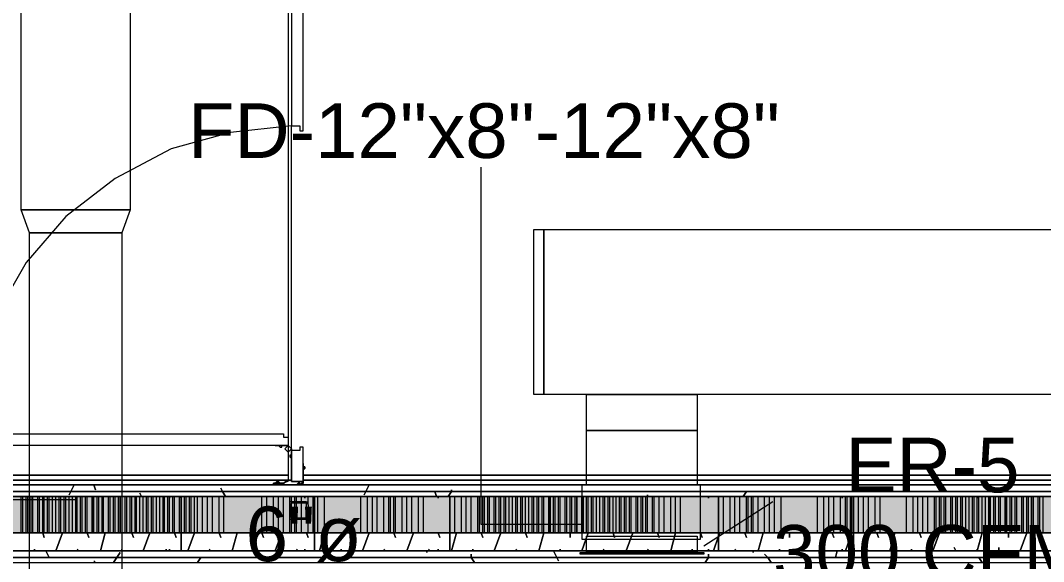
# Model space of a CAD drawing. Header units: metres. Extents: x -2 to 237, y -8 to 52.
# Drawn here: x 5.874 to 8.721, y 26.15 to 27.657 of the extents above; entities that cross this region are included whole.
import ezdxf

# ---------------------------------------------------------------- set-up
doc = ezdxf.new("R2010")
doc.units = ezdxf.units.M
doc.layers.add('HVAC - Ductos', color=5, linetype='Continuous', lineweight=0)
doc.layers.add('PDF2_Text', color=7, linetype='Continuous', lineweight=0)
doc.layers.add('PDF2_Geometry', color=7, linetype='Continuous', lineweight=0, true_color=0xaaaaaa)
doc.layers.add('PDF2_Solid Fills', color=7, linetype='Continuous', lineweight=0, true_color=0xffffff)
doc.styles.add('PDF Helvetica', font='')
doc.styles.get('PDF Helvetica').set_extended_font_data('Helvetica')

msp = doc.modelspace()

# ---------------------------------------------------------------- hatches: boundary and pattern name
at = {"layer": 'PDF2_Solid Fills', "lineweight": 0, "transparency": 33554559}
msp.add_hatch(color=256, dxfattribs=at).paths.add_polyline_path([(4.6336, 26.2305), (12.6916, 26.2305), (12.6916, 26.3314), (4.6336, 26.3314)])
msp.add_hatch(color=256, dxfattribs=at).paths.add_polyline_path([(4.6336, 26.2305), (12.6916, 26.2305), (12.6916, 26.3314), (4.6336, 26.3314)])
h = msp.add_hatch(color=256, dxfattribs=at)
h.paths.add_polyline_path([(6.6745, 26.3085), (6.6699, 26.3085), (6.6699, 26.2764), (6.6745, 26.3084)])
h.paths.add_polyline_path([(6.6653, 26.3131), (6.6653, 26.3176), (6.6286, 26.3176)])
h.paths.add_polyline_path([(6.6286, 26.2718), (6.6653, 26.2672), (6.6653, 26.2718)])

# ---------------------------------------------------------------- linework, layer by layer
at = {"layer": 'HVAC - Ductos', "lineweight": 0}
for points in [[(6.1791, 32.1101), (6.1791, 27.1294), (5.8765, 27.1294), (5.8765, 32.1101)], [(5.8994, 27.0652), (5.8765, 27.1294), (6.1791, 27.1294), (6.1562, 27.0652)], [(7.3303, 27.0744), (7.3303, 26.6157), (7.3028, 26.6157), (7.3028, 27.0744)], [(11.7056, 26.6157), (7.3303, 26.6157), (7.3303, 27.0744), (11.7056, 27.0744)], [(6.1562, 27.0652), (6.1562, 25.5242), (5.8994, 25.5242), (5.8994, 27.0652)], [(7.7568, 26.6157), (7.7568, 26.5148), (7.4495, 26.5148), (7.4495, 26.6157)], [(7.7568, 26.5148), (7.7568, 26.3635), (7.4495, 26.3635), (7.4495, 26.5148)], [(7.766, 26.3635), (7.4358, 26.3635), (7.4358, 26.2122), (7.766, 26.2122)], [(7.4495, 26.1754), (7.4495, 26.2213), (7.7568, 26.2213), (7.7568, 26.1754)], [(7.4312, 26.1708), (7.4312, 26.1754), (7.7752, 26.1754), (7.7752, 26.1708)]]:
    msp.add_lwpolyline(points, close=True, dxfattribs=at)
for points in [[(7.4358, 26.2534), (7.156, 26.2534), (7.156, 27.2487)], [(6.0278, 26.3222), (5.2435, 26.3222)], [(7.7752, 26.1938), (7.9678, 26.3176)], [(7.7476, 26.1708), (7.4541, 26.1708)]]:
    msp.add_lwpolyline(points, dxfattribs=at)
at = {"layer": 'PDF2_Geometry', "lineweight": 0}
for points in [[(17.1312, 33.5685), (15.1407, 33.5685), (14.251, 33.5685), (6.2571, 33.5685), (6.2571, 33.353), (14.251, 33.353), (14.9252, 33.353), (14.9252, 32.7292), (14.9252, 31.5139), (13.3154, 31.5139), (13.3154, 31.2983), (13.3154, 27.9687), (13.3154, 27.7532), (14.9252, 27.7532), (14.9252, 26.3635), (12.7237, 26.3635), (4.6611, 26.3635), (4.6611, 31.1699), (4.6336, 31.1699), (4.4822, 31.1699), (4.6336, 31.1699), (4.6611, 31.1699), (4.6611, 33.353), (5.5416, 33.353)], [(4.4639, 26.148), (4.4593, 26.148), (4.4639, 26.148), (12.5266, 26.148), (12.5266, 26.1617), (4.4639, 26.1617), (4.4639, 26.18), (4.4639, 31.1699), (4.4639, 33.353), (4.4639, 33.5364), (4.4639, 33.5547), (5.5692, 33.5547), (5.7985, 33.5547)], [(5.7985, 33.3713), (5.5692, 33.3713), (4.6473, 33.3713), (4.6473, 33.353), (4.6473, 31.1699), (4.6473, 26.3451), (4.6611, 26.3451), (12.6917, 26.3451), (12.71, 26.3451)], [(4.6336, 31.1699), (4.6336, 26.3314), (4.6473, 26.3314), (4.6611, 26.3314), (12.6917, 26.3314)], [(12.6917, 26.3635), (4.6611, 26.3635), (4.7115, 26.3635), (4.7115, 26.3773), (4.7115, 26.6295), (4.7115, 26.3773), (4.7115, 26.3635), (4.817, 26.3635), (4.817, 29.4042), (4.817, 26.3635), (4.8308, 26.3635), (4.6611, 26.3635), (4.6611, 29.2987), (4.6611, 26.3635)], [(6.6194, 27.8861), (6.6194, 26.3773), (6.6286, 26.3773)], [(6.6286, 26.4644), (6.6286, 26.4598), (6.6286, 26.4552), (6.6286, 26.4598), (6.6286, 27.3633), (6.4589, 27.345), (6.2938, 27.2991), (6.1379, 27.2166), (6.0003, 27.1111), (5.8902, 26.9827), (5.8031, 26.8313), (5.748, 26.6662), (5.7251, 26.4965), (5.7389, 26.4965), (5.7389, 26.5056), (6.6057, 26.5056), (6.6057, 26.4965), (6.6194, 26.4965), (6.6194, 26.4736), (6.6148, 26.4736), (6.6102, 26.4736), (6.6148, 26.4736)], [(6.6194, 26.4736), (5.7251, 26.4736), (5.7251, 26.4965)], [(6.5919, 26.4736), (6.5965, 26.469), (6.6011, 26.469), (6.6011, 26.4736)], [(6.6286, 26.446), (6.624, 26.446), (6.624, 26.4415), (6.6286, 26.4369)], [(6.6286, 26.3727), (6.6286, 26.4598)], [(6.6286, 26.4552), (6.6286, 26.4277)], [(6.6607, 26.3635), (6.6607, 26.4231)], [(6.6653, 26.4094), (6.6653, 26.4139), (6.6653, 26.4094)], [(6.6653, 26.4094), (6.6653, 26.4139), (6.6653, 26.4094)], [(12.7237, 26.3635), (4.6611, 26.3635), (12.7237, 26.3635)], [(6.6561, 26.3635), (6.6515, 26.3681), (6.6561, 26.3635), (6.6194, 26.3635), (6.6057, 26.3635), (6.6057, 26.3681), (6.624, 26.3773), (6.6057, 26.3681), (6.6057, 26.3635), (6.5782, 26.3635), (6.5782, 26.3681), (6.6011, 26.3681), (6.6057, 26.3681), (6.6194, 26.3773), (4.8491, 26.3773), (6.6148, 26.3773), (4.8445, 26.3773), (6.6148, 26.3773), (4.8445, 26.3773), (6.6194, 26.3773), (4.8445, 26.3773), (6.6148, 26.3773), (4.8491, 26.3773), (6.6194, 26.3773), (4.8445, 26.3773), (6.6194, 26.3773), (6.6286, 26.3773), (6.6194, 26.3773), (6.6057, 26.3681), (6.6011, 26.3681), (6.5782, 26.3681), (6.5782, 26.3635)], [(6.5919, 26.3727), (6.5874, 26.3727), (6.5919, 26.3727)], [(6.5919, 26.3727), (6.5874, 26.3727), (6.5919, 26.3727)], [(6.6286, 26.3773), (6.6194, 26.3773)], [(6.6286, 26.3773), (6.6194, 26.3773)], [(6.6286, 26.3773), (6.624, 26.3773)], [(6.6286, 26.3773), (6.624, 26.3773)], [(6.6607, 26.3727), (6.6286, 26.3727), (6.6607, 26.3727)], [(6.6515, 26.3681), (6.6469, 26.3681), (6.6515, 26.3681)], [(6.6515, 26.3681), (6.6469, 26.3681), (6.6515, 26.3681)], [(6.6607, 26.3681), (6.6561, 26.3681)], [(12.7237, 26.3773), (6.6607, 26.3773), (10.3068, 26.3773), (6.6607, 26.3773), (10.3068, 26.3773), (6.6607, 26.3773), (12.7237, 26.3773), (6.6607, 26.3773), (12.7237, 26.3773), (6.6607, 26.3773), (12.7237, 26.3773), (6.6607, 26.3773), (12.7237, 26.3773)], [(12.7237, 26.3635), (6.6607, 26.3635), (12.7237, 26.3635)], [(12.6412, 24.7813), (12.6412, 24.373), (12.6412, 23.9649), (12.6412, 23.5567), (12.6412, 23.5888), (12.6412, 23.9649), (12.6412, 24.373), (12.6412, 24.7813), (12.6412, 24.373), (12.6412, 23.9649), (12.6412, 23.5521), (12.6412, 23.4512), (12.6917, 23.4512), (12.6917, 26.18), (12.6917, 26.2305), (12.6412, 26.2305), (11.5634, 26.2305), (11.1919, 26.2305), (11.5634, 26.2305), (12.6917, 26.2305), (12.6917, 26.3314), (4.6336, 26.3314), (4.6336, 26.2305), (4.6336, 26.3314)], [(5.8765, 26.2305), (5.8765, 26.3314)], [(5.881, 26.2305), (5.881, 26.3314)], [(5.8902, 26.2305), (5.8902, 26.3314)], [(5.8948, 26.2305), (5.8948, 26.3314)], [(5.904, 26.2305), (5.904, 26.3314)], [(5.9086, 26.2305), (5.9086, 26.3314)], [(5.9223, 26.2305), (5.9223, 26.3314)], [(5.9269, 26.2305), (5.9269, 26.3314)], [(5.936, 26.2305), (5.936, 26.3314)], [(5.9406, 26.2305), (5.9406, 26.3314)], [(5.9498, 26.2305), (5.9498, 26.3314)], [(5.9544, 26.2305), (5.9544, 26.3314)], [(5.9636, 26.2305), (5.9636, 26.3314)], [(5.9728, 26.2305), (5.9728, 26.3314)], [(5.982, 26.2305), (5.982, 26.3314)], [(5.9865, 26.2305), (5.9865, 26.3314)], [(5.9957, 26.2305), (5.9957, 26.3314)], [(6.0003, 26.2305), (6.0003, 26.3314)], [(6.0095, 26.2305), (6.0095, 26.3314)], [(6.0186, 26.2305), (6.0186, 26.3314)], [(6.0278, 26.2305), (6.0278, 26.3314)], [(6.0324, 26.2305), (6.0324, 26.3314)], [(6.0416, 26.2305), (6.0416, 26.3314)], [(6.0462, 26.2305), (6.0462, 26.3314)], [(6.0553, 26.2305), (6.0553, 26.3314)], [(6.0599, 26.2305), (6.0599, 26.3314)], [(6.0783, 26.2305), (6.0783, 26.3314)], [(6.0874, 26.2305), (6.0874, 26.3314)], [(6.092, 26.2305), (6.092, 26.3314)], [(6.1012, 26.2305), (6.1012, 26.3314)], [(6.1057, 26.2305), (6.1057, 26.3314)], [(6.1195, 26.2305), (6.1195, 26.3314)], [(6.1241, 26.2305), (6.1241, 26.3314)], [(6.1333, 26.2305), (6.1333, 26.3314)], [(6.1379, 26.2305), (6.1379, 26.3314)], [(6.1471, 26.2305), (6.1471, 26.3314)], [(6.1654, 26.2305), (6.1654, 26.3314)], [(6.17, 26.2305), (6.17, 26.3314)], [(6.1791, 26.2305), (6.1791, 26.3314)], [(6.1837, 26.2305), (6.1837, 26.3314)], [(6.1929, 26.2305), (6.1929, 26.3314)], [(6.1975, 26.2305), (6.1975, 26.3314)], [(6.2067, 26.2305), (6.2067, 26.3314)], [(6.2158, 26.2305), (6.2158, 26.3314)], [(6.225, 26.2305), (6.225, 26.3314)], [(6.2296, 26.2305), (6.2296, 26.3314)], [(6.2388, 26.2305), (6.2388, 26.3314)], [(6.2434, 26.2305), (6.2434, 26.3314)], [(6.2526, 26.2305), (6.2526, 26.3314)], [(6.2617, 26.2305), (6.2617, 26.3314)], [(6.2709, 26.2305), (6.2709, 26.3314)], [(6.2754, 26.2305), (6.2754, 26.3314)], [(6.2846, 26.2305), (6.2846, 26.3314)], [(6.2892, 26.2305), (6.2892, 26.3314)], [(6.2984, 26.2305), (6.2984, 26.3314)], [(6.303, 26.2305), (6.303, 26.3314)], [(6.3168, 26.2305), (6.3168, 26.3314)], [(6.3214, 26.2305), (6.3214, 26.3314)], [(6.3305, 26.2305), (6.3305, 26.3314)], [(6.3351, 26.2305), (6.3351, 26.3314)], [(6.3443, 26.2305), (6.3443, 26.3314)], [(6.3488, 26.2305), (6.3488, 26.3314)], [(6.358, 26.2305), (6.358, 26.3314)], [(6.3671, 26.2305), (6.3671, 26.3314)], [(6.3809, 26.2305), (6.3809, 26.3314)], [(6.3947, 26.2305), (6.3947, 26.3314)], [(6.4085, 26.2305), (6.4085, 26.3314)], [(6.4268, 26.2305), (6.4268, 26.3314)], [(6.4405, 26.2305), (6.4405, 26.3314)], [(6.546, 26.2305), (6.546, 26.3314)], [(6.5598, 26.2305), (6.5598, 26.3314)], [(6.5782, 26.2305), (6.5782, 26.3314)], [(6.5919, 26.2305), (6.5919, 26.3314)], [(6.6057, 26.2305), (6.6057, 26.3314)], [(6.624, 26.3085), (6.624, 26.3314)], [(6.6286, 26.2305), (6.6286, 26.3314)], [(6.6377, 26.3176), (6.6377, 26.3314)], [(6.6377, 26.2718), (6.6377, 26.3131)], [(6.6423, 26.3176), (6.6423, 26.3314)], [(6.6423, 26.2718), (6.6423, 26.3131)], [(6.6561, 26.3176), (6.6561, 26.3314)], [(6.6561, 26.2718), (6.6561, 26.3131)], [(6.6745, 26.3085), (6.6745, 26.3314)], [(6.6882, 26.2305), (6.6882, 26.3314)], [(6.702, 26.2305), (6.702, 26.3314)], [(6.7203, 26.2305), (6.7203, 26.3314)], [(6.8212, 26.2305), (6.8212, 26.3314)], [(6.8396, 26.2305), (6.8396, 26.3314)], [(6.8533, 26.2305), (6.8533, 26.3314)], [(6.8671, 26.2305), (6.8671, 26.3314)], [(6.8854, 26.2305), (6.8854, 26.3314)], [(6.8992, 26.2305), (6.8992, 26.3314)], [(6.9038, 26.2305), (6.9038, 26.3314)], [(6.9129, 26.2305), (6.9129, 26.3314)], [(6.9175, 26.2305), (6.9175, 26.3314)], [(6.9359, 26.2305), (6.9359, 26.3314)], [(6.9496, 26.2305), (6.9496, 26.3314)], [(6.9634, 26.2305), (6.9634, 26.3314)], [(6.9817, 26.2305), (6.9817, 26.3314)], [(6.9955, 26.2305), (6.9955, 26.3314)], [(7.0827, 26.2305), (7.0827, 26.3314)], [(7.101, 26.2305), (7.101, 26.3314)], [(7.1147, 26.2305), (7.1147, 26.3314)], [(7.1285, 26.2305), (7.1285, 26.3314)], [(7.1469, 26.2305), (7.1469, 26.3314)], [(7.1515, 26.2305), (7.1515, 26.3314)], [(7.1606, 26.2305), (7.1606, 26.3314)], [(7.1652, 26.2305), (7.1652, 26.3314)], [(7.1744, 26.2305), (7.1744, 26.3314)], [(7.179, 26.2305), (7.179, 26.3314)], [(7.1927, 26.2305), (7.1927, 26.3314)], [(7.1973, 26.2305), (7.1973, 26.3314)], [(7.2064, 26.2305), (7.2064, 26.3314)], [(7.211, 26.2305), (7.211, 26.3314)], [(7.2202, 26.2305), (7.2202, 26.3314)], [(7.2248, 26.2305), (7.2248, 26.3314)], [(7.234, 26.2305), (7.234, 26.3314)], [(7.2432, 26.2305), (7.2432, 26.3314)], [(7.2524, 26.2305), (7.2524, 26.3314)], [(7.257, 26.2305), (7.257, 26.3314)], [(7.2661, 26.2305), (7.2661, 26.3314)], [(7.2707, 26.2305), (7.2707, 26.3314)], [(7.2799, 26.2305), (7.2799, 26.3314)], [(7.289, 26.2305), (7.289, 26.3314)], [(7.2982, 26.2305), (7.2982, 26.3314)], [(7.3028, 26.2305), (7.3028, 26.3314)], [(7.3119, 26.2305), (7.3119, 26.3314)], [(7.3165, 26.2305), (7.3165, 26.3314)], [(7.3257, 26.2305), (7.3257, 26.3314)], [(7.3303, 26.2305), (7.3303, 26.3314)], [(7.3487, 26.2305), (7.3487, 26.3314)], [(7.3578, 26.2305), (7.3578, 26.3314)], [(7.3624, 26.2305), (7.3624, 26.3314)], [(7.3716, 26.2305), (7.3716, 26.3314)], [(7.3761, 26.2305), (7.3761, 26.3314)], [(7.3899, 26.2305), (7.3899, 26.3314)], [(7.3945, 26.2305), (7.3945, 26.3314)], [(7.4037, 26.2305), (7.4037, 26.3314)], [(7.4083, 26.2305), (7.4083, 26.3314)], [(7.4175, 26.2305), (7.4175, 26.3314)], [(7.4358, 26.2305), (7.4358, 26.3314)], [(7.4404, 26.2305), (7.4404, 26.3314)], [(7.4495, 26.2305), (7.4495, 26.3314)], [(7.4541, 26.2305), (7.4541, 26.3314)], [(7.4633, 26.2305), (7.4633, 26.3314)], [(7.4678, 26.2305), (7.4678, 26.3314)], [(7.477, 26.2305), (7.477, 26.3314)], [(7.4862, 26.2305), (7.4862, 26.3314)], [(7.4954, 26.2305), (7.4954, 26.3314)], [(7.5, 26.2305), (7.5, 26.3314)], [(7.5092, 26.2305), (7.5092, 26.3314)], [(7.5138, 26.2305), (7.5138, 26.3314)], [(7.523, 26.2305), (7.523, 26.3314)], [(7.5321, 26.2305), (7.5321, 26.3314)], [(7.5413, 26.2305), (7.5413, 26.3314)], [(7.5458, 26.2305), (7.5458, 26.3314)], [(7.555, 26.2305), (7.555, 26.3314)], [(7.5596, 26.2305), (7.5596, 26.3314)], [(7.5688, 26.2305), (7.5688, 26.3314)], [(7.5734, 26.2305), (7.5734, 26.3314)], [(7.5871, 26.2305), (7.5871, 26.3314)], [(7.5917, 26.2305), (7.5917, 26.3314)], [(7.6009, 26.2305), (7.6009, 26.3314)], [(7.6055, 26.2305), (7.6055, 26.3314)], [(7.6147, 26.2305), (7.6147, 26.3314)], [(7.6192, 26.2305), (7.6192, 26.3314)], [(7.633, 26.2305), (7.633, 26.3314)], [(7.6375, 26.2305), (7.6375, 26.3314)], [(7.6513, 26.2305), (7.6513, 26.3314)], [(7.6651, 26.2305), (7.6651, 26.3314)], [(7.6835, 26.2305), (7.6835, 26.3314)], [(7.6972, 26.2305), (7.6972, 26.3314)], [(7.7109, 26.2305), (7.7109, 26.3314)], [(7.8164, 26.2305), (7.8164, 26.3314)], [(7.8302, 26.2305), (7.8302, 26.3314)], [(7.8486, 26.2305), (7.8486, 26.3314)], [(7.8623, 26.2305), (7.8623, 26.3314)], [(7.8761, 26.2305), (7.8761, 26.3314)], [(7.8944, 26.2305), (7.8944, 26.3314)], [(7.899, 26.2305), (7.899, 26.3314)], [(7.9082, 26.2305), (7.9082, 26.3314)], [(7.9127, 26.2305), (7.9127, 26.3314)], [(7.9265, 26.2305), (7.9265, 26.3314)], [(7.9449, 26.2305), (7.9449, 26.3314)], [(7.9586, 26.2305), (7.9586, 26.3314)], [(7.9724, 26.2305), (7.9724, 26.3314)], [(7.9907, 26.2305), (7.9907, 26.3314)], [(8.0916, 26.2305), (8.0916, 26.3314)], [(8.11, 26.2305), (8.11, 26.3314)], [(8.1237, 26.2305), (8.1237, 26.3314)], [(8.1375, 26.2305), (8.1375, 26.3314)], [(8.1558, 26.2305), (8.1558, 26.3314)], [(8.1696, 26.2305), (8.1696, 26.3314)], [(8.1742, 26.2305), (8.1742, 26.3314)], [(8.1834, 26.2305), (8.1834, 26.3314)], [(8.1879, 26.2305), (8.1879, 26.3314)], [(8.2063, 26.2305), (8.2063, 26.3314)], [(8.22, 26.2305), (8.22, 26.3314)], [(8.2338, 26.2305), (8.2338, 26.3314)], [(8.2522, 26.2305), (8.2522, 26.3314)], [(8.2659, 26.2305), (8.2659, 26.3314)], [(8.3393, 26.2305), (8.3393, 26.3314)], [(8.3577, 26.2305), (8.3577, 26.3314)], [(8.3714, 26.2305), (8.3714, 26.3314)], [(8.3851, 26.2305), (8.3851, 26.3314)], [(8.3989, 26.2305), (8.3989, 26.3314)], [(8.4172, 26.2305), (8.4172, 26.3314)], [(8.4218, 26.2305), (8.4218, 26.3314)], [(8.431, 26.2305), (8.431, 26.3314)], [(8.4356, 26.2305), (8.4356, 26.3314)], [(8.4448, 26.2305), (8.4448, 26.3314)], [(8.4494, 26.2305), (8.4494, 26.3314)], [(8.4631, 26.2305), (8.4631, 26.3314)], [(8.4677, 26.2305), (8.4677, 26.3314)], [(8.4769, 26.2305), (8.4769, 26.3314)], [(8.4814, 26.2305), (8.4814, 26.3314)], [(8.4906, 26.2305), (8.4906, 26.3314)], [(8.4952, 26.2305), (8.4952, 26.3314)], [(8.5044, 26.2305), (8.5044, 26.3314)], [(8.5136, 26.2305), (8.5136, 26.3314)], [(8.5228, 26.2305), (8.5228, 26.3314)], [(8.5274, 26.2305), (8.5274, 26.3314)], [(8.5365, 26.2305), (8.5365, 26.3314)], [(8.5411, 26.2305), (8.5411, 26.3314)], [(8.5503, 26.2305), (8.5503, 26.3314)], [(8.5594, 26.2305), (8.5594, 26.3314)], [(8.5731, 26.2305), (8.5731, 26.3314)], [(8.5823, 26.2305), (8.5823, 26.3314)], [(8.5869, 26.2305), (8.5869, 26.3314)], [(8.5961, 26.2305), (8.5961, 26.3314)], [(8.6007, 26.2305), (8.6007, 26.3314)], [(8.6191, 26.2305), (8.6191, 26.3314)], [(8.6282, 26.2305), (8.6282, 26.3314)], [(8.6328, 26.2305), (8.6328, 26.3314)], [(8.642, 26.2305), (8.642, 26.3314)], [(8.6465, 26.2305), (8.6465, 26.3314)], [(8.6603, 26.2305), (8.6603, 26.3314)], [(8.6649, 26.2305), (8.6649, 26.3314)], [(8.6741, 26.2305), (8.6741, 26.3314)], [(8.6787, 26.2305), (8.6787, 26.3314)], [(8.6878, 26.2305), (8.6878, 26.3314)], [(8.7062, 26.2305), (8.7062, 26.3314)], [(8.7108, 26.2305), (8.7108, 26.3314)], [(8.72, 26.2305), (8.72, 26.3314)], [(6.624, 26.2305), (6.624, 26.2764)], [(6.6745, 26.2305), (6.6745, 26.2764)], [(6.6377, 26.2305), (6.6377, 26.2672)], [(6.6423, 26.2305), (6.6423, 26.2672)], [(6.6561, 26.2305), (6.6561, 26.2672)], [(12.5449, 26.18), (4.5831, 26.18), (4.5831, 26.2305), (4.8216, 26.2305), (5.1931, 26.2305), (4.8216, 26.2305), (4.6611, 26.2305), (4.6336, 26.2305), (4.5831, 26.2305), (4.5831, 26.18), (4.5831, 26.148)], [(5.1977, 26.2305), (5.5692, 26.2305), (6.3214, 26.2305), (6.6928, 26.2305), (7.0689, 26.2305), (7.8164, 26.2305), (8.1925, 26.2305), (8.5686, 26.2305), (8.9401, 26.2305)], [(4.6336, 26.148), (4.6336, 26.1617), (4.6336, 26.18), (4.6611, 26.18), (12.5403, 26.18)], [(12.5266, 26.1617), (4.6611, 26.1617), (4.6473, 26.1617), (4.6473, 26.148), (4.6611, 26.148), (4.6611, 23.5888), (4.6611, 23.5842), (11.623, 23.5842)]]:
    msp.add_lwpolyline(points, dxfattribs=at)
for points in [[(4.8445, 26.3773), (6.6148, 26.3773), (4.8445, 26.3773), (4.8445, 28.198)], [(4.8583, 26.3911), (4.8583, 28.198), (4.8583, 26.3911), (6.6194, 26.3911)], [(6.6607, 27.3495), (6.6607, 27.8495), (6.6377, 27.8495), (6.6286, 27.8495), (6.6286, 27.3633), (6.6515, 27.3633), (6.6515, 27.3495)], [(6.5828, 26.4736), (6.6102, 26.4736)], [(6.6194, 26.4552), (6.6286, 26.4644), (6.6194, 26.4736), (6.6102, 26.4644)], [(6.6607, 26.469), (6.6515, 26.469), (6.6515, 26.4598), (6.6286, 26.4598), (6.6286, 26.3727), (6.6607, 26.3727)], [(6.5782, 26.3635), (6.6607, 26.3635), (6.6607, 26.4231), (6.6607, 26.3681), (6.6561, 26.3681), (6.6561, 26.3635), (6.6194, 26.3635)], [(6.6653, 26.4139), (6.6607, 26.4139)], [(6.6607, 26.4139), (6.6607, 26.4094), (6.6607, 26.4048), (6.6607, 26.4094)], [(6.6607, 26.4139), (6.6607, 26.4094), (6.6607, 26.4048), (6.6607, 26.4094)], [(6.6607, 26.4048), (6.6653, 26.4094)], [(6.6607, 26.3911), (10.3068, 26.3911)], [(4.6611, 26.3451), (12.7237, 26.3451), (12.7237, 26.3635), (4.6611, 26.3635)], [(4.8721, 26.3635), (6.5782, 26.3635)], [(6.5874, 26.3727), (6.5828, 26.3681)], [(6.5828, 26.3681), (6.5874, 26.3681), (6.5919, 26.3681), (6.5965, 26.3681), (6.5919, 26.3681), (6.5874, 26.3681)], [(6.5828, 26.3681), (6.5874, 26.3681), (6.5919, 26.3681), (6.5965, 26.3681), (6.5919, 26.3681), (6.5874, 26.3681)], [(6.5965, 26.3681), (6.5919, 26.3727)], [(6.6286, 26.3773), (6.6194, 26.3773)], [(6.6194, 26.3773), (6.6286, 26.3773)], [(6.624, 26.3773), (6.6286, 26.3773)], [(6.6469, 26.3681), (6.6423, 26.3635)], [(6.6423, 26.3635), (6.6469, 26.3635), (6.6515, 26.3635), (6.6561, 26.3635), (6.6515, 26.3635), (6.6469, 26.3635)], [(6.6423, 26.3635), (6.6469, 26.3635), (6.6515, 26.3635), (6.6561, 26.3635), (6.6515, 26.3635), (6.6469, 26.3635)], [(6.6607, 26.3773), (10.3068, 26.3773)], [(8.3714, 26.3635), (8.0228, 26.3635)], [(12.71, 26.3451), (4.6473, 26.3451), (4.6473, 26.3314), (12.71, 26.3314)], [(6.0737, 26.3314), (6.0737, 26.2305)], [(6.1517, 26.3314), (6.1517, 26.2305)], [(6.2892, 26.3268), (6.2892, 26.3314)], [(6.3168, 26.3314), (6.3214, 26.3314), (6.3214, 26.3268), (6.3214, 26.18), (6.3168, 26.18), (6.2892, 26.18), (6.2892, 26.1846), (6.2892, 26.18), (6.3168, 26.18), (6.3214, 26.18), (6.3214, 26.3268), (6.3168, 26.3314), (6.2892, 26.3314)], [(6.6745, 26.2764), (6.6699, 26.2672), (6.6653, 26.2672), (6.6286, 26.2672), (6.624, 26.2672), (6.624, 26.2764), (6.624, 26.3085), (6.624, 26.3176), (6.6286, 26.3176), (6.6653, 26.3176), (6.6699, 26.3176), (6.6745, 26.3085)], [(6.6653, 26.3131), (6.6286, 26.3131), (6.624, 26.3085), (6.624, 26.2764), (6.6286, 26.2718), (6.6653, 26.2718), (6.6699, 26.2718), (6.6699, 26.2764), (6.6699, 26.3085), (6.6699, 26.3131)], [(6.6653, 26.3268), (6.6653, 26.3314)], [(6.6928, 26.3314), (6.6928, 26.3268), (6.6928, 26.18), (6.6653, 26.18), (6.6653, 26.1846), (6.6653, 26.18), (6.6928, 26.18), (6.6928, 26.3268), (6.6928, 26.3314), (6.6653, 26.3314)], [(7.0368, 26.3268), (7.0368, 26.3314)], [(7.0689, 26.3314), (7.0689, 26.3268), (7.0689, 26.18), (7.0368, 26.18), (7.0368, 26.1846), (7.0368, 26.18), (7.0689, 26.18), (7.0689, 26.3268), (7.0689, 26.3314), (7.0368, 26.3314)], [(7.3441, 26.3314), (7.3441, 26.2305)], [(7.4221, 26.3314), (7.4221, 26.2305)], [(7.7889, 26.3268), (7.7889, 26.3314)], [(7.8164, 26.3314), (7.8164, 26.3268), (7.8164, 26.18), (7.7889, 26.18), (7.7889, 26.1846), (7.7889, 26.18), (7.8164, 26.18), (7.8164, 26.3268), (7.8164, 26.3314), (7.7889, 26.3314)], [(8.1604, 26.18), (8.1925, 26.18), (8.1925, 26.3268), (8.1925, 26.3314), (8.1604, 26.3314), (8.1604, 26.3268), (8.1604, 26.3314), (8.1925, 26.3314), (8.1925, 26.3268), (8.1925, 26.18), (8.1604, 26.18), (8.1604, 26.1846)], [(8.5365, 26.3268), (8.5365, 26.3314)], [(8.564, 26.3314), (8.5686, 26.3314), (8.5686, 26.3268), (8.5686, 26.18), (8.564, 26.18), (8.5365, 26.18), (8.5365, 26.1846), (8.5365, 26.18), (8.564, 26.18), (8.5686, 26.18), (8.5686, 26.3268), (8.5686, 26.3314), (8.564, 26.3314), (8.5365, 26.3314)], [(8.6145, 26.3314), (8.6145, 26.2305)], [(8.6924, 26.3314), (8.6924, 26.2305)], [(5.1977, 26.2305), (5.5692, 26.2305), (6.3214, 26.2305), (6.6928, 26.2305), (7.0689, 26.2305), (7.8164, 26.2305), (8.1925, 26.2305), (8.5686, 26.2305), (8.9401, 26.2305), (8.5686, 26.2305), (8.1925, 26.2305), (7.8164, 26.2305), (7.0689, 26.2305), (6.6928, 26.2305), (6.3214, 26.2305), (5.5692, 26.2305)], [(12.5403, 26.18), (4.4776, 26.18), (4.4776, 26.1617), (12.5403, 26.1617)]]:
    msp.add_lwpolyline(points, close=True, dxfattribs=at)
at = {"layer": 'PDF2_Geometry', "color": 254, "lineweight": 0, "true_color": 0xeaeaea}
for points in [[(6.0095, 26.3359), (6.014, 26.3451), (6.0232, 26.3635), (6.014, 26.3451)], [(6.0783, 26.3635), (6.0829, 26.3497)], [(6.8304, 26.3359), (6.835, 26.3451), (6.8442, 26.3635), (6.835, 26.3451)], [(6.2067, 26.3405), (6.2112, 26.3314)], [(6.436, 26.3451), (6.4451, 26.3314), (6.436, 26.3451), (6.4314, 26.3543)], [(7.0276, 26.3451), (7.0322, 26.3314)], [(7.0643, 26.3314), (7.0735, 26.3451), (7.0735, 26.3497), (7.0735, 26.3451)], [(7.6192, 26.3359), (7.6192, 26.3314)], [(7.8852, 26.3314), (7.8944, 26.3451)], [(5.9452, 26.18), (5.9544, 26.1617), (5.959, 26.1617), (5.9544, 26.1617)], [(6.1425, 26.1617), (6.1517, 26.1754), (6.1425, 26.1617), (6.1333, 26.148)], [(6.3671, 26.148), (6.3763, 26.1617)], [(7.0047, 26.18), (7.0047, 26.1754)], [(7.1285, 26.1708), (7.1285, 26.1617), (7.1377, 26.148), (7.1285, 26.1617)], [(7.3578, 26.18), (7.367, 26.1617), (7.3716, 26.1525), (7.367, 26.1617)], [(7.7889, 26.1617), (7.7889, 26.1708), (7.7889, 26.1617), (7.7798, 26.148)], [(7.9127, 26.1754), (7.9127, 26.18)], [(7.9449, 26.1708), (7.954, 26.1617), (7.9632, 26.148), (7.954, 26.1617)], [(8.142, 26.1617), (8.1466, 26.18)], [(8.5411, 26.1617), (8.5503, 26.148)], [(6.0783, 26.1525), (6.0829, 26.148)]]:
    msp.add_lwpolyline(points, close=True, dxfattribs=at)
at = {"layer": 'PDF2_Geometry', "color": 254, "lineweight": 0, "true_color": 0xd2d2d2}
for points in [[(8.5686, 26.3131), (8.5686, 26.3176)], [(7.8164, 26.1892), (7.8164, 26.1938)], [(6.2938, 26.18), (6.2984, 26.18)]]:
    msp.add_lwpolyline(points, dxfattribs=at)
at = {"layer": 'PDF2_Geometry', "color": 254, "lineweight": 0, "true_color": 0xdddddd}
for points in [[(5.936, 26.2305), (5.9406, 26.2168)], [(5.9911, 26.2305), (5.9728, 26.18)], [(6.0599, 26.2305), (6.0645, 26.2168)], [(6.1103, 26.2305), (6.0966, 26.18)], [(6.1837, 26.2305), (6.1883, 26.2168)], [(6.2342, 26.2305), (6.2158, 26.18)], [(6.303, 26.2305), (6.3076, 26.2168)], [(6.358, 26.2305), (6.3397, 26.18)], [(6.4268, 26.2305), (6.4314, 26.2168)], [(6.4773, 26.2305), (6.4635, 26.18)], [(6.546, 26.2305), (6.5506, 26.2168)], [(6.6011, 26.2305), (6.5828, 26.18)], [(6.6699, 26.2305), (6.6745, 26.2168)], [(6.7203, 26.2305), (6.7065, 26.18)], [(6.7937, 26.2305), (6.7983, 26.2168)], [(6.8442, 26.2305), (6.8258, 26.18)], [(6.9129, 26.2305), (6.9175, 26.2168)], [(6.968, 26.2305), (6.9496, 26.18)], [(7.0368, 26.2305), (7.0413, 26.2168)], [(7.0872, 26.2305), (7.0735, 26.18)], [(7.156, 26.2305), (7.1606, 26.2168)], [(7.211, 26.2305), (7.1927, 26.18)], [(7.2799, 26.2305), (7.2844, 26.2168)], [(7.3303, 26.2305), (7.3165, 26.18)], [(7.4037, 26.2305), (7.4037, 26.2168)], [(7.4541, 26.2305), (7.4358, 26.18)], [(7.523, 26.2305), (7.5275, 26.2168)], [(7.578, 26.2305), (7.5596, 26.18)], [(7.6467, 26.2305), (7.6513, 26.2168)], [(7.6972, 26.2305), (7.6835, 26.18)], [(7.766, 26.2305), (7.7706, 26.2168)], [(7.821, 26.2305), (7.8164, 26.2213), (7.8027, 26.18), (7.8164, 26.2213)], [(7.8898, 26.2305), (7.8944, 26.2168)], [(7.9403, 26.2305), (7.9265, 26.18)], [(8.0137, 26.2305), (8.0137, 26.2168)], [(8.0641, 26.2305), (8.0458, 26.18)], [(8.1329, 26.2305), (8.1375, 26.2168)], [(8.1879, 26.2305), (8.1696, 26.18)], [(8.2567, 26.2305), (8.2613, 26.2168)], [(8.3072, 26.2305), (8.2934, 26.18)], [(8.376, 26.2305), (8.3806, 26.2168)], [(8.431, 26.2305), (8.4126, 26.18)], [(8.4998, 26.2305), (8.5044, 26.2168)], [(8.5503, 26.2305), (8.5365, 26.18)], [(8.6237, 26.2305), (8.6237, 26.2168)], [(8.6741, 26.2305), (8.6557, 26.18)], [(5.9132, 26.1846), (5.9132, 26.18)], [(6.0324, 26.1846), (6.037, 26.18)], [(6.1562, 26.1846), (6.1562, 26.18)], [(6.28, 26.1846), (6.28, 26.18)], [(6.3993, 26.1846), (6.4039, 26.18)], [(6.5231, 26.1846), (6.5231, 26.18)], [(6.6423, 26.1846), (6.6469, 26.18)], [(6.7662, 26.1846), (6.7662, 26.18)], [(6.8854, 26.1846), (6.89, 26.18)], [(7.0093, 26.1846), (7.0139, 26.18)], [(7.1331, 26.1846), (7.1331, 26.18)], [(7.2524, 26.1846), (7.257, 26.18)], [(7.3761, 26.1846), (7.3761, 26.18)], [(7.4954, 26.1846), (7.5, 26.18)], [(7.6192, 26.1846), (7.6238, 26.18)], [(7.743, 26.1846), (7.743, 26.18)], [(7.8623, 26.1846), (7.8669, 26.18)], [(7.9861, 26.1846), (7.9861, 26.18)], [(8.1054, 26.1846), (8.11, 26.18)], [(8.2292, 26.1846), (8.2338, 26.18)], [(8.3531, 26.1846), (8.3531, 26.18)], [(8.4723, 26.1892), (8.4769, 26.18)], [(8.5961, 26.1892), (8.5961, 26.18)], [(8.7154, 26.1892), (8.72, 26.18)]]:
    msp.add_lwpolyline(points, close=True, dxfattribs=at)

# ---------------------------------------------------------------- texts
at = {"layer": 'PDF2_Text', "lineweight": 0, "char_height": 0.15205, "attachment_point": 4, "style": 'PDF Helvetica'}
for s, insert in [('FD-12"x8"-12"x8"', (6.3401, 27.3489)), ('ER-5', (8.17, 26.4179)), ('6"ø', (6.5006, 26.2253)), ('300 CFM', (7.9682, 26.1748))]:
    msp.add_mtext(s, dxfattribs=dict(at, insert=insert))

doc.saveas('drawing.dxf')
